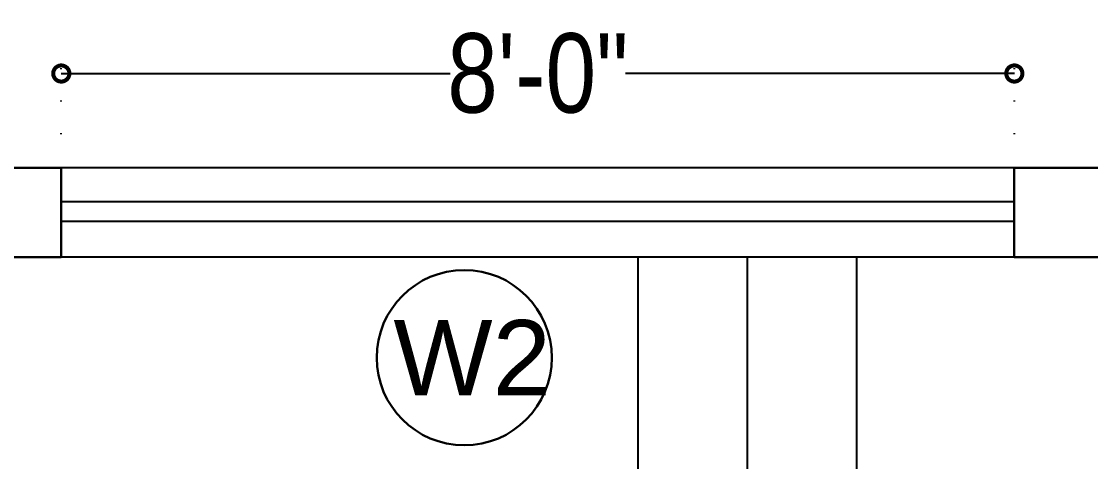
# Model space of a CAD drawing. Extents: x -454308 to 890911, y -14103 to 1343694.
# Drawn here: x 197485.3 to 197593, y 661918.2 to 661962.5 of the extents above; entities that cross this region are included whole.
import ezdxf

# ---------------------------------------------------------------- set-up
doc = ezdxf.new("R2010")
doc.units = 0
doc.header["$MEASUREMENT"] = 0
doc.header["$PDMODE"] = 32
doc.linetypes.add('DOT2', pattern=[3.175, 0, -3.175])
for name, color, linetype, lineweight in [('A-Wall', 7, 'Continuous', 30), ('sill', 32, 'Continuous', 25), ('Text', 55, 'Continuous', 25), ('WINDOW', 147, 'Continuous', 25)]:
    doc.layers.add(name, color=color, linetype=linetype, lineweight=lineweight)
doc.layers.add('ELE', color=7, linetype='Continuous')
doc.styles.add('AA_03.50', font='ARIALN.TTF', dxfattribs={"height": 8})
doc.styles.add('jag', font='arial.ttf')
doc.dimstyles.new('AA_03.50', dxfattribs={"dimtxt": 9, "dimasz": 3.25, "dimexe": 1.75, "dimexo": 3.375, "dimgap": 0.09, "dimtad": 0, "dimdec": 0, "dimzin": 3, "dimdsep": 46, "dimlunit": 4, "dimtxsty": 'AA_03.50', "dimblk": 'DOTSMALL', "dimcen": 0.09, "dimclre": 7, "dimadec": 0, "dimazin": 0, "dimtfac": 1, "dimtdec": 0, "dimtofl": 0, "dimtmove": 0, "dimatfit": 3, "dimfxl": 1, "dimtolj": 1, "dimtzin": 0, "dimlwd": -1, "dimarcsym": 0})

# ---------------------------------------------------------------- blocks, each defined once
blk = doc.blocks.new('_DotSmall')
at = {"color": 0, "linetype": 'ByBlock', "const_width": 0.5}
blk.add_lwpolyline([(-0.0625, 0, 1), (0.0625, 0, 1)], format="xyb", close=True, dxfattribs=at)
blk = doc.blocks.new('*D90')
at = {"color": 7, "linetype": 'DOT2', "lineweight": -2, "transparency": 16777216}
for p, q in [((197489.28, 661951.15), (197489.28, 661959.01)), ((197585.28, 661951.15), (197585.28, 661959.01))]:
    blk.add_line(p, q, dxfattribs=at)
at = {"color": 0, "transparency": 16777216}
for p, q in [((197489.28, 661957.26), (197528.46, 661957.26)), ((197585.28, 661957.26), (197546.1, 661957.26))]:
    blk.add_line(p, q, dxfattribs=at)
at = {"layer": 'DEFPOINTS', "color": 0, "lineweight": 30, "transparency": 16777216}
for p in [(197585.28, 661957.26), (197489.28, 661947.77), (197585.28, 661947.77)]:
    blk.add_point(p, dxfattribs=at)
at = {"color": 0, "transparency": 16777216, "xscale": 3.25, "yscale": 3.25, "zscale": 3.25, "rotation": 180}
blk.add_blockref('_DotSmall', (197489.28, 661957.26), dxfattribs=at)
at = {"color": 0, "transparency": 16777216, "xscale": 3.25, "yscale": 3.25, "zscale": 3.25}
blk.add_blockref('_DotSmall', (197585.28, 661957.26), dxfattribs=at)
at = {"color": 0, "lineweight": 30, "transparency": 16777216, "insert": (197537.28, 661957.26), "char_height": 8, "attachment_point": 5, "style": 'AA_03.50'}
blk.add_mtext('\\A1;8\'-0"', dxfattribs=at)

msp = doc.modelspace()

# ---------------------------------------------------------------- linework, layer by layer
at = {"layer": 'A-Wall'}
for p, q in [((197454.191, 661947.773), (197489.277, 661947.773)), ((197489.277, 661947.773), (197489.277, 661938.773)), ((197638.362, 661947.773), (197585.277, 661947.773)), ((197585.277, 661947.773), (197585.277, 661938.773)), ((197585.277, 661947.773), (197585.277, 661938.773)), ((197454.191, 661938.773), (197489.277, 661938.773))]:
    msp.add_line(p, q, dxfattribs=at)
msp.add_lwpolyline([(197638.362, 661947.773), (197638.362, 661938.773), (197585.277, 661938.773)], dxfattribs=at)
at = {"layer": 'ELE', "linetype": 'ByBlock', "lineweight": 30}
msp.add_circle((197529.874, 661928.642), 8.82, dxfattribs=at)
at = {"layer": 'sill'}
for points in [[(197585.277, 661947.773), (197489.277, 661947.773)], [(197585.277, 661938.773), (197489.277, 661938.773)], [(197629.403, 661856.773), (197590.291, 661856.773), (197547.403, 661899.66), (197547.403, 661938.773)], [(197629.403, 661867.773), (197594.847, 661867.773), (197558.403, 661904.217), (197558.403, 661938.773)], [(197599.403, 661878.773), (197569.403, 661908.773), (197569.403, 661938.773)]]:
    msp.add_lwpolyline(points, dxfattribs=at)
at = {"layer": 'WINDOW'}
for points in [[(197489.277, 661944.362), (197585.277, 661944.362)], [(197489.277, 661942.39), (197585.277, 661942.39)]]:
    msp.add_lwpolyline(points, dxfattribs=at)

# ---------------------------------------------------------------- texts
at = {"layer": 'Text', "insert": (197522.738, 661932.43), "char_height": 7.57161, "width": 212.54385, "attachment_point": 1, "style": 'jag'}
msp.add_mtext('W2{\\H0.8193x; }^I', dxfattribs=at)

# ---------------------------------------------------------------- dimensions: what is measured, and where the dimension line sits
at = {"lineweight": 30}
dim = msp.add_linear_dim(base=(197585.277, 661957.259), p1=(197489.277, 661947.773), p2=(197585.277, 661947.773), dimstyle='AA_03.50', override={"dimtxt": 8, "dimdec": 1, "dimtdec": 1, "dimfxl": 0.1}, dxfattribs=at)
dim.commit()
dim.dimension.update_dxf_attribs({"geometry": '*D90', "text_midpoint": (197537.277, 661957.259)})

doc.saveas('drawing.dxf')
